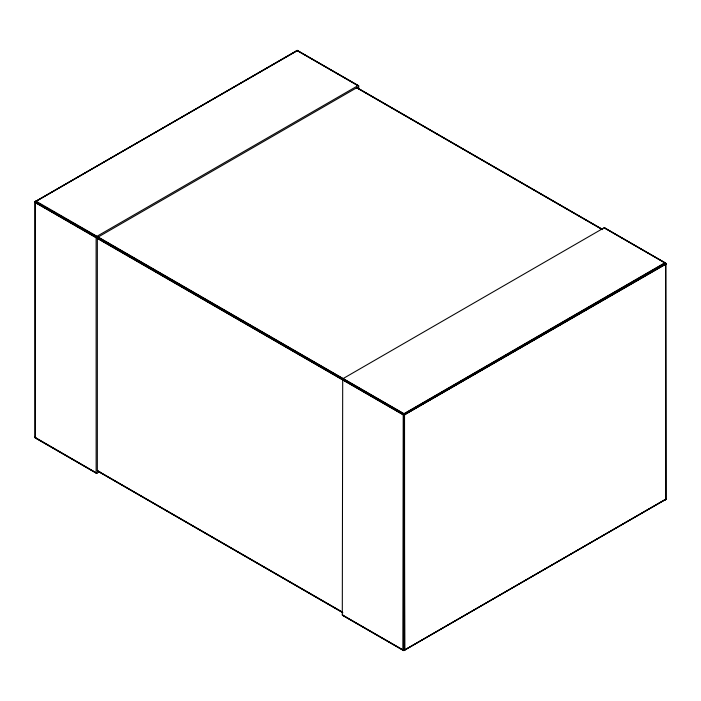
<?xml version="1.0" encoding="UTF-8"?>
<svg xmlns="http://www.w3.org/2000/svg" width="701" height="701" viewBox="0 0 701 701"><rect width="100%" height="100%" fill="white"/><g stroke="black" fill="none" stroke-linecap="round" stroke-linejoin="round"><path stroke-width="1.05" d="M35.129 437.494L35.392 436.732L35.295 437.836L35.996 438.239L35.181 437.731L35.804 438.256M97.343 238.454L403.837 415.123L665.608 264.268L665.871 263.506L664.793 262.849L403.259 414.125L403.022 649.923L404.013 650.493L404.661 649.923L404.249 413.87L98.166 237.034L97.343 238.454L97.343 470.599L98.166 471.072M665.906 263.97L665.372 262.796M403.049 650.151L404.424 650.09L665.897 499.094L665.582 263.094L604.28 227.702L342.701 378.812L342.298 614.865L343.113 615.338M99.77 471.571L96.72 473.298L96.142 472.965L96.116 237.744L35.392 202.685L35.392 201.406L36.207 201.257L96.931 236.316L358.097 85.575L358.675 85.908L358.702 89.413M35.094 202.379L35.392 201.739L35.418 437.906L96.72 473.298M35.208 202.545L35.996 201.169M35.392 202.685L36.207 201.257L297.373 50.516L358.597 85.724M96.116 237.744L96.931 236.316M665.608 498.315L665.897 499.094M665.932 498.972L665.792 498.455M342.403 615.276L403.425 650.51L404.661 649.923L403.022 649.923M604.28 227.702L665.582 263.094L665.608 499.261L664.793 499.743L665.196 499.375M35.103 437.144L35.418 437.906M665.871 263.506L665.608 264.268L665.687 263.068M665.372 499.795L665.95 498.788M35.05 202.212L35.804 201.152M35.339 437.617L35.392 436.732L35.497 438.081L96.528 473.315M96.142 237.481L35.418 202.423L35.234 201.739M665.766 498.709L665.792 499.366L665.582 498.577M404.065 650.589L404.661 649.923L403.425 650.51M35.234 437.757L35.216 201.634L297.575 50.49M296.427 50.822C299.739 50.428 295.358 51.112 297.347 50.402M35.208 201.634L96.528 236.684M665.004 499.831L665.871 499.173L665.792 263.462L604.069 227.79M404.661 649.923L403.487 650.546M358.675 85.908L297.373 50.516C295.068 50.779 298.679 50.463 297.11 50.402L296.453 50.665M35.295 201.502L96.72 236.474M665.004 499.585L665.687 499.401L403.653 650.598M35.365 201.546L296.952 50.516L358.702 86.135M665.196 499.848L665.635 499.454L403.846 650.572L342.325 615.092M98.166 237.034L356.651 87.791L357.475 88.265M665.792 264.137L404.53 414.764L404.635 650.151M35.62 437.862L35.436 438.046M665.582 264.014L665.661 263.383L404.013 414.554L404.126 650.537M404.416 650.458L403.128 650.335M404.547 650.335L404.258 414.703L665.608 263.69L664.793 262.849M97.956 237.183L403.627 413.66L404.661 414.931L403.049 414.668L97.369 238.191M296.558 50.621L297.951 50.849M97.754 237.394L404.661 414.931L97.457 237.911M604.472 227.685L604.884 228.263M665.792 263.707L665.196 262.744M357.063 87.686L602.597 229.437M356.87 87.704L602.676 229.621M356.651 87.791L601.887 229.376M35.216 201.634L96.352 236.929M97.588 237.639L404.661 414.931M96.221 237.201L35.111 202.16M97.343 470.599L342.579 612.183M97.369 470.835L342.605 612.411M97.457 471.011L342.815 612.718M96.931 473.21L35.094 437.371L35.094 202.037M342.298 614.865L403.837 650.397M665.004 262.761L665.521 263.401M665.819 263.269L665.004 263.006L403.487 414.256L403.364 650.423M403.75 650.554L403.75 414.405L665.661 263.383M35.094 437.03L35.111 437.573"/></g></svg>
